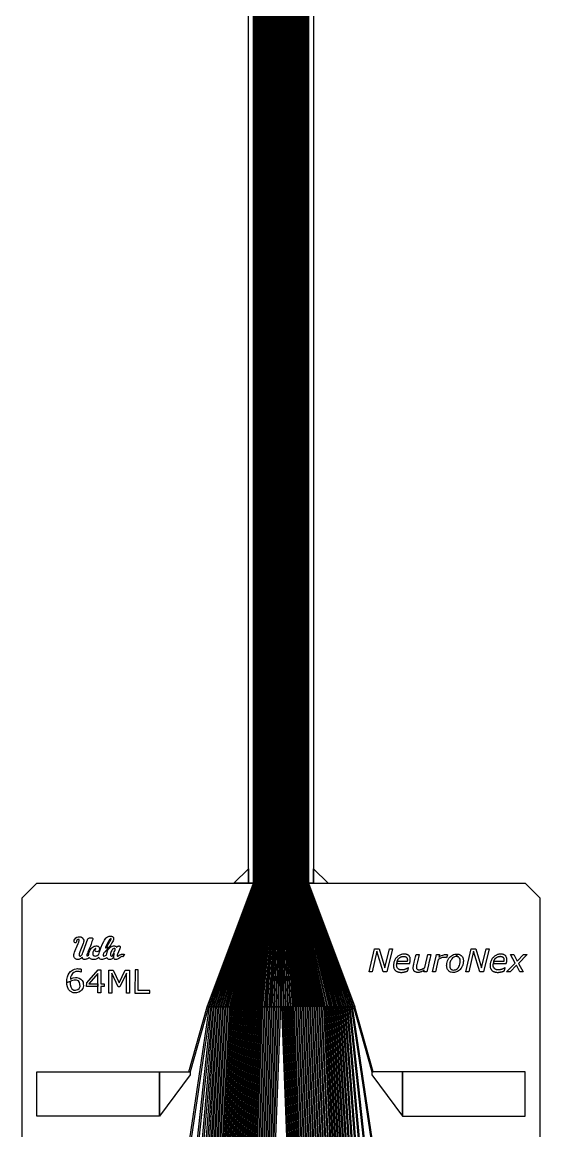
# Model space of a CAD drawing. Header units: inches. Extents: x 115980 to 170179, y 57000 to 74333.
# Drawn here: x 123514 to 124228, y 60169 to 61698 of the extents above; entities that cross this region are included whole.
import ezdxf

# ---------------------------------------------------------------- set-up
doc = ezdxf.new("R2010")
doc.units = ezdxf.units.IN
doc.header["$MEASUREMENT"] = 0
for name, color, linetype in [('metal', 221, 'Continuous'), ('nitride window', 40, 'Continuous'), ('profile', 140, 'Continuous')]:
    doc.layers.add(name, color=color, linetype=linetype)

msp = doc.modelspace()

# ---------------------------------------------------------------- linework, layer by layer
at = {"layer": 'metal'}
for points in [[(123833.1, 60510.7), (123833.1, 68740.5), (123833.7, 68740.5), (123833.7, 60510.7)], [(123834.3, 60510.7), (123834.3, 68740.5), (123834.9, 68740.5), (123834.9, 60510.7)], [(123835.5, 60510.7), (123835.5, 68740.5), (123836.1, 68740.5), (123836.1, 60510.7)], [(123836.7, 60510.7), (123836.7, 68740.5), (123837.3, 68740.5), (123837.3, 60510.7)], [(123837.9, 60510.7), (123837.9, 68740.5), (123838.5, 68740.5), (123838.5, 60510.7)], [(123839.1, 60510.7), (123839.1, 68740.5), (123839.7, 68740.5), (123839.7, 60510.7)], [(123840.3, 60510.7), (123840.3, 68740.5), (123840.9, 68740.5), (123840.9, 60510.7)], [(123841.5, 60510.7), (123841.5, 68740.5), (123842.1, 68740.5), (123842.1, 60510.7)], [(123842.7, 60510.7), (123842.7, 68740.5), (123843.3, 68740.5), (123843.3, 60510.7)], [(123843.9, 60510.7), (123843.9, 68740.5), (123844.5, 68740.5), (123844.5, 60510.7)], [(123845.1, 60510.7), (123845.1, 68740.5), (123845.7, 68740.5), (123845.7, 60510.7)], [(123846.3, 60510.7), (123846.3, 68740.5), (123846.9, 68740.5), (123846.9, 60510.7)], [(123847.5, 60510.7), (123847.5, 68740.5), (123848.1, 68740.5), (123848.1, 60510.7)], [(123848.7, 60510.7), (123848.7, 68740.5), (123849.3, 68740.5), (123849.3, 60510.7)], [(123849.9, 60510.7), (123849.9, 68740.5), (123850.5, 68740.5), (123850.5, 60510.7)], [(123851.1, 60510.7), (123851.1, 68740.5), (123851.7, 68740.5), (123851.7, 60510.7)], [(123852.3, 60510.7), (123852.3, 68740.5), (123852.9, 68740.5), (123852.9, 60510.7)], [(123853.5, 60510.7), (123853.5, 68740.5), (123854.1, 68740.5), (123854.1, 60510.7)], [(123854.7, 60510.7), (123854.7, 68740.5), (123855.3, 68740.5), (123855.3, 60510.7)], [(123855.9, 60510.7), (123855.9, 68740.5), (123856.5, 68740.5), (123856.5, 60510.7)], [(123857.1, 60510.7), (123857.1, 68740.5), (123857.7, 68740.5), (123857.7, 60510.7)], [(123858.3, 60510.7), (123858.3, 68740.5), (123858.9, 68740.5), (123858.9, 60510.7)], [(123859.5, 60510.7), (123859.5, 68740.5), (123860.1, 68740.5), (123860.1, 60510.7)], [(123860.7, 60510.7), (123860.7, 68740.5), (123861.3, 68740.5), (123861.3, 60510.7)], [(123861.9, 60510.7), (123861.9, 68740.5), (123862.5, 68740.5), (123862.5, 60510.7)], [(123863.1, 60510.7), (123863.1, 68740.5), (123863.7, 68740.5), (123863.7, 60510.7)], [(123864.3, 60510.7), (123864.3, 68740.5), (123864.9, 68740.5), (123864.9, 60510.7)], [(123865.5, 60510.7), (123865.5, 68740.5), (123866.1, 68740.5), (123866.1, 60510.7)], [(123866.7, 60510.7), (123866.7, 68740.5), (123867.3, 68740.5), (123867.3, 60510.7)], [(123867.9, 60510.7), (123867.9, 68740.5), (123868.5, 68740.5), (123868.5, 60510.7)], [(123869.1, 60510.7), (123869.1, 68740.5), (123869.7, 68740.5), (123869.7, 60510.7)], [(123870.3, 60510.7), (123870.3, 68740.5), (123870.9, 68740.5), (123870.9, 60510.7)], [(123871.5, 60510.7), (123871.5, 68740.5), (123872.1, 68740.5), (123872.1, 60510.7)], [(123872.7, 60510.7), (123872.7, 68740.5), (123873.3, 68740.5), (123873.3, 60510.7)], [(123873.9, 60510.7), (123873.9, 68740.5), (123874.5, 68740.5), (123874.5, 60510.7)], [(123875.1, 60510.7), (123875.1, 68740.5), (123875.7, 68740.5), (123875.7, 60510.7)], [(123876.3, 60510.7), (123876.3, 68740.5), (123876.9, 68740.5), (123876.9, 60510.7)], [(123877.5, 60510.7), (123877.5, 68740.5), (123878.1, 68740.5), (123878.1, 60510.7)], [(123878.7, 60510.7), (123878.7, 68740.5), (123879.3, 68740.5), (123879.3, 60510.7)], [(123879.9, 60510.7), (123879.9, 68740.5), (123880.5, 68740.5), (123880.5, 60510.7)], [(123881.1, 60510.7), (123881.1, 68740.5), (123881.7, 68740.5), (123881.7, 60510.7)], [(123882.3, 60510.7), (123882.3, 68740.5), (123882.9, 68740.5), (123882.9, 60510.7)], [(123883.5, 60510.7), (123883.5, 68740.5), (123884.1, 68740.5), (123884.1, 60510.7)], [(123884.7, 60510.7), (123884.7, 68740.5), (123885.3, 68740.5), (123885.3, 60510.7)], [(123885.9, 60510.7), (123885.9, 68740.5), (123886.5, 68740.5), (123886.5, 60510.7)], [(123887.1, 60510.7), (123887.1, 68740.5), (123887.7, 68740.5), (123887.7, 60510.7)], [(123888.3, 60510.7), (123888.3, 68740.5), (123888.9, 68740.5), (123888.9, 60510.7)], [(123889.5, 60510.7), (123889.5, 68740.5), (123890.1, 68740.5), (123890.1, 60510.7)], [(123890.7, 60510.7), (123890.7, 68740.5), (123891.3, 68740.5), (123891.3, 60510.7)], [(123891.9, 60510.7), (123891.9, 68740.5), (123892.5, 68740.5), (123892.5, 60510.7)], [(123893.1, 60510.7), (123893.1, 68740.5), (123893.7, 68740.5), (123893.7, 60510.7)], [(123894.3, 60510.7), (123894.3, 68740.5), (123894.9, 68740.5), (123894.9, 60510.7)], [(123895.5, 60510.7), (123895.5, 68740.5), (123896.1, 68740.5), (123896.1, 60510.7)], [(123896.7, 60510.7), (123896.7, 68740.5), (123897.3, 68740.5), (123897.3, 60510.7)], [(123897.9, 60510.7), (123897.9, 68740.5), (123898.5, 68740.5), (123898.5, 60510.7)], [(123899.1, 60510.7), (123899.1, 68740.5), (123899.7, 68740.5), (123899.7, 60510.7)], [(123900.3, 60510.7), (123900.3, 68740.5), (123900.9, 68740.5), (123900.9, 60510.7)], [(123901.5, 60510.7), (123901.5, 68740.5), (123902.1, 68740.5), (123902.1, 60510.7)], [(123902.7, 60510.7), (123902.7, 68740.5), (123903.3, 68740.5), (123903.3, 60510.7)], [(123903.9, 60510.7), (123903.9, 68740.5), (123904.5, 68740.5), (123904.5, 60510.7)], [(123905.1, 60510.7), (123905.1, 68740.5), (123905.7, 68740.5), (123905.7, 60510.7)], [(123906.3, 60510.7), (123906.3, 68740.5), (123906.9, 68740.5), (123906.9, 60510.7)], [(123907.5, 60510.7), (123907.5, 68740.5), (123908.1, 68740.5), (123908.1, 60510.7)], [(123908.7, 60510.7), (123908.7, 68740.5), (123909.3, 68740.5), (123909.3, 60510.7)], [(123833.1, 60510.7), (123833.7, 60510.7), (123771.2, 60340.4), (123769.6, 60340.4)], [(123834.3, 60510.7), (123834.9, 60510.7), (123774.4, 60340.4), (123772.8, 60340.4)], [(123835.5, 60510.7), (123836.1, 60510.7), (123777.6, 60340.4), (123776, 60340.4)], [(123780.8, 60340.4), (123779.2, 60340.4), (123836.7, 60510.7), (123837.3, 60510.7)], [(123837.9, 60510.7), (123838.5, 60510.7), (123784, 60340.4), (123782.4, 60340.4)], [(123787.2, 60340.4), (123785.6, 60340.4), (123839.1, 60510.7), (123839.7, 60510.7)], [(123840.3, 60510.7), (123840.9, 60510.7), (123790.4, 60340.4), (123788.8, 60340.4)], [(123841.5, 60510.7), (123842.1, 60510.7), (123793.6, 60340.4), (123792, 60340.4)], [(123795.2, 60340.4), (123796.8, 60340.4), (123843.3, 60510.7), (123842.7, 60510.7)], [(123843.9, 60510.7), (123844.5, 60510.7), (123800, 60340.4), (123798.4, 60340.4)], [(123801.6, 60340.4), (123803.2, 60340.4), (123845.7, 60510.7), (123845.1, 60510.7)], [(123846.3, 60510.7), (123846.9, 60510.7), (123806.4, 60340.4), (123804.8, 60340.4)], [(123808, 60340.4), (123809.6, 60340.4), (123848.1, 60510.7), (123847.5, 60510.7)], [(123848.7, 60510.7), (123849.3, 60510.7), (123812.8, 60340.4), (123811.2, 60340.4)], [(123849.9, 60510.7), (123850.5, 60510.7), (123816, 60340.4), (123814.4, 60340.4)], [(123851.1, 60510.7), (123851.7, 60510.7), (123819.2, 60340.4), (123817.6, 60340.4)], [(123852.3, 60510.7), (123852.9, 60510.7), (123822.4, 60340.4), (123820.8, 60340.4)], [(123853.5, 60510.7), (123854.1, 60510.7), (123825.6, 60340.4), (123824, 60340.4)], [(123828.8, 60340.4), (123827.2, 60340.4), (123854.7, 60510.7), (123855.3, 60510.7)], [(123855.9, 60510.7), (123856.5, 60510.7), (123832, 60340.4), (123830.4, 60340.4)], [(123835.2, 60340.4), (123833.6, 60340.4), (123857.1, 60510.7), (123857.7, 60510.7)], [(123858.3, 60510.7), (123858.9, 60510.7), (123838.4, 60340.4), (123836.8, 60340.4)], [(123859.5, 60510.7), (123860.1, 60510.7), (123841.6, 60340.4), (123840, 60340.4)], [(123843.2, 60340.4), (123844.8, 60340.4), (123861.3, 60510.7), (123860.7, 60510.7)], [(123861.9, 60510.7), (123862.5, 60510.7), (123848, 60340.4), (123846.4, 60340.4)], [(123849.6, 60340.4), (123851.2, 60340.4), (123863.7, 60510.7), (123863.1, 60510.7)], [(123864.3, 60510.7), (123864.9, 60510.7), (123854.4, 60340.4), (123852.8, 60340.4)], [(123856, 60340.4), (123857.6, 60340.4), (123866.1, 60510.7), (123865.5, 60510.7)], [(123866.7, 60510.7), (123867.3, 60510.7), (123860.8, 60340.4), (123859.2, 60340.4)], [(123867.9, 60510.7), (123868.5, 60510.7), (123864, 60340.4), (123862.4, 60340.4)], [(123869.1, 60510.7), (123869.7, 60510.7), (123867.2, 60340.4), (123865.6, 60340.4)], [(123870.3, 60510.7), (123870.9, 60510.7), (123870.4, 60340.4), (123868.8, 60340.4)], [(123871.5, 60510.7), (123872.1, 60510.7), (123873.6, 60340.4), (123872, 60340.4)], [(123876.8, 60340.4), (123875.2, 60340.4), (123872.7, 60510.7), (123873.3, 60510.7)], [(123873.9, 60510.7), (123874.5, 60510.7), (123880, 60340.4), (123878.4, 60340.4)], [(123883.2, 60340.4), (123881.6, 60340.4), (123875.1, 60510.7), (123875.7, 60510.7)], [(123876.3, 60510.7), (123876.9, 60510.7), (123886.4, 60340.4), (123884.8, 60340.4)], [(123877.5, 60510.7), (123878.1, 60510.7), (123889.6, 60340.4), (123888, 60340.4)], [(123891.2, 60340.4), (123892.8, 60340.4), (123879.3, 60510.7), (123878.7, 60510.7)], [(123879.9, 60510.7), (123880.5, 60510.7), (123896, 60340.4), (123894.4, 60340.4)], [(123897.6, 60340.4), (123899.2, 60340.4), (123881.7, 60510.7), (123881.1, 60510.7)], [(123882.3, 60510.7), (123882.9, 60510.7), (123902.4, 60340.4), (123900.8, 60340.4)], [(123904, 60340.4), (123905.6, 60340.4), (123884.1, 60510.7), (123883.5, 60510.7)], [(123884.7, 60510.7), (123885.3, 60510.7), (123908.8, 60340.4), (123907.2, 60340.4)], [(123885.9, 60510.7), (123886.5, 60510.7), (123912, 60340.4), (123910.4, 60340.4)], [(123887.1, 60510.7), (123887.7, 60510.7), (123915.2, 60340.4), (123913.6, 60340.4)], [(123888.3, 60510.7), (123888.9, 60510.7), (123918.4, 60340.4), (123916.8, 60340.4)], [(123889.5, 60510.7), (123890.1, 60510.7), (123921.6, 60340.4), (123920, 60340.4)], [(123924.8, 60340.4), (123923.2, 60340.4), (123890.7, 60510.7), (123891.3, 60510.7)], [(123891.9, 60510.7), (123892.5, 60510.7), (123928, 60340.4), (123926.4, 60340.4)], [(123931.2, 60340.4), (123929.6, 60340.4), (123893.1, 60510.7), (123893.7, 60510.7)], [(123894.3, 60510.7), (123894.9, 60510.7), (123934.4, 60340.4), (123932.8, 60340.4)], [(123895.5, 60510.7), (123896.1, 60510.7), (123937.6, 60340.4), (123936, 60340.4)], [(123939.2, 60340.4), (123940.8, 60340.4), (123897.3, 60510.7), (123896.7, 60510.7)], [(123897.9, 60510.7), (123898.5, 60510.7), (123944, 60340.4), (123942.4, 60340.4)], [(123945.6, 60340.4), (123947.2, 60340.4), (123899.7, 60510.7), (123899.1, 60510.7)], [(123900.3, 60510.7), (123900.9, 60510.7), (123950.4, 60340.4), (123948.8, 60340.4)], [(123952, 60340.4), (123953.6, 60340.4), (123902.1, 60510.7), (123901.5, 60510.7)], [(123902.7, 60510.7), (123903.3, 60510.7), (123956.8, 60340.4), (123955.2, 60340.4)], [(123903.9, 60510.7), (123904.5, 60510.7), (123960, 60340.4), (123958.4, 60340.4)], [(123963.2, 60340.4), (123961.6, 60340.4), (123905.1, 60510.7), (123905.7, 60510.7)], [(123906.3, 60510.7), (123906.9, 60510.7), (123966.4, 60340.4), (123964.8, 60340.4)], [(123969.6, 60340.4), (123968, 60340.4), (123907.5, 60510.7), (123908.1, 60510.7)], [(123908.7, 60510.7), (123909.3, 60510.7), (123972.8, 60340.4), (123971.2, 60340.4)], [(123587.5, 60428.8), (123586.7, 60429.1), (123586.2, 60430.2), (123586.3, 60432.2), (123588.3, 60435.3), (123589.8, 60436.2), (123591.6, 60436.8), (123593.1, 60437.1), (123594.1, 60437), (123595.2, 60436.8), (123596.4, 60436.3), (123597.4, 60435.6), (123598, 60434.9), (123598.7, 60433.5), (123599.2, 60432.2), (123599.2, 60430.9), (123599.1, 60429.4), (123598.3, 60427.6), (123597.4, 60425.3), (123593.8, 60416.3), (123592.9, 60413.6), (123592.8, 60412.2), (123593, 60411.1), (123593.8, 60410.4), (123594.8, 60410.3), (123595.5, 60410.7), (123596.3, 60411.6), (123596.9, 60412.5), (123597.4, 60413.5), (123598.1, 60415.1), (123598.6, 60416.4), (123605.1, 60434), (123605.6, 60434.7), (123606.3, 60435.2), (123607.1, 60435.3), (123608.9, 60435.5), (123610, 60435.3), (123610.7, 60435.3), (123611.8, 60434.8), (123612, 60434.3), (123611.6, 60433.3), (123610.6, 60430.5), (123609.4, 60427), (123609, 60425.6), (123608.4, 60424), (123607.3, 60421.1), (123605.1, 60415.7), (123604.3, 60413.8), (123603.7, 60412.3), (123603.5, 60411.3), (123603.8, 60410.4), (123604.5, 60410.6), (123605.8, 60411.6), (123606.1, 60412.4), (123606.5, 60414.3), (123606.9, 60415.6), (123607.1, 60416.5), (123607.7, 60417.9), (123608.6, 60419.4), (123609.7, 60420.9), (123610.7, 60422), (123612.5, 60423.3), (123613.7, 60423.8), (123615.2, 60424.2), (123616.3, 60424.3), (123617.3, 60424.3), (123618.1, 60424.1), (123619.1, 60423.8), (123619.9, 60423), (123620.6, 60422), (123620.9, 60420.9), (123621, 60420), (123620.9, 60418.9), (123620.1, 60417.6), (123619.4, 60417), (123618.5, 60416.6), (123617.4, 60416.4), (123616.4, 60416.5), (123615.8, 60416.7), (123615.4, 60417), (123615, 60417.7), (123614.8, 60418.6), (123615.1, 60419.5), (123615.5, 60419.9), (123615.9, 60420.2), (123616, 60420.6), (123615.6, 60420.7), (123615, 60420.4), (123614.4, 60419.9), (123613.8, 60419.2), (123613.3, 60418.5), (123612.7, 60417.4), (123612.2, 60416.4), (123611.9, 60415.6), (123611.7, 60414.6), (123611.7, 60413.7), (123611.8, 60413), (123611.8, 60412.4), (123612, 60411.9), (123612.2, 60411.5), (123612.6, 60411.1), (123613.1, 60410.7), (123613.7, 60410.5), (123614.5, 60410.5), (123615.2, 60410.4), (123616.9, 60410.8), (123617.8, 60411.2), (123619.1, 60411.9), (123619.9, 60412.3), (123620.2, 60412.7), (123621.1, 60416), (123623, 60421.5), (123625.1, 60427.1), (123626.9, 60430.6), (123627.9, 60432.2), (123629.7, 60435), (123630.7, 60436), (123631.9, 60436.9), (123633.3, 60437.5), (123634.5, 60437.9), (123635.4, 60438), (123636.4, 60438), (123637.4, 60437.8), (123638.4, 60437.5), (123639.1, 60437.2), (123639.8, 60436.6), (123640.2, 60435.8), (123640.4, 60434.1), (123640.2, 60432.8), (123639.7, 60431.5), (123639, 60430.1), (123638.2, 60428.5), (123636.7, 60425.9), (123635.4, 60424.1), (123634.1, 60422.4), (123630, 60422.3), (123631.7, 60424.1), (123633.6, 60427.3), (123635.4, 60430.3), (123636.6, 60432.6), (123636.9, 60433.5), (123637, 60434), (123636.9, 60434.5), (123636.7, 60434.6), (123636.1, 60434.3), (123635.6, 60433.8), (123635, 60433), (123634.3, 60431.9), (123633.8, 60431.2), (123633.1, 60430.2), (123632.5, 60429.1), (123631.9, 60428.1), (123631.4, 60427.2), (123630.9, 60426.1), (123630.3, 60424.7), (123629.9, 60423.7), (123629.4, 60422.5), (123629.2, 60421.8), (123629.1, 60421.3), (123630, 60422.2), (123634.1, 60422.3), (123633.6, 60421.7), (123633, 60420.9), (123631.8, 60419.7), (123631, 60418.8), (123629.7, 60417.4), (123628.8, 60416.4), (123627.9, 60415.6), (123626.8, 60414.6), (123626.5, 60414), (123626.4, 60413.3), (123626.2, 60412.6), (123626.1, 60411.8), (123626.1, 60410.9), (123626.4, 60410.5), (123627.1, 60410.3), (123628.4, 60410.6), (123629.4, 60411.1), (123630.2, 60411.6), (123630.7, 60412), (123630.8, 60412.2), (123630.8, 60412.7), (123630.9, 60413.4), (123631, 60414.2), (123631.4, 60415.5), (123631.9, 60417), (123632.2, 60417.9), (123632.9, 60419.2), (123633.7, 60420.4), (123634.6, 60421.4), (123635.5, 60422.2), (123636.5, 60422.9), (123637.9, 60423.7), (123639.1, 60424.1), (123640.1, 60424.3), (123641.1, 60424.4), (123641.7, 60424.3), (123642.5, 60424.2), (123643.3, 60423.8), (123644, 60423.4), (123644.5, 60422.9), (123644.6, 60422.5), (123645, 60422.8), (123645.4, 60423.2), (123645.9, 60423.7), (123646.5, 60424), (123647, 60424.1), (123647.6, 60424.3), (123648.2, 60424.3), (123648.7, 60424.2), (123649.2, 60423.8), (123649.4, 60423.4), (123649.4, 60422.6), (123649.4, 60421.8), (123649.1, 60420.9), (123648.5, 60419.3), (123645.9, 60412.8), (123645.5, 60411.7), (123645.4, 60410.8), (123645.6, 60410.4), (123646, 60410.2), (123646.6, 60410.2), (123647.6, 60411.2), (123648.9, 60412.2), (123650.2, 60412.7), (123651.5, 60413.1), (123652.5, 60413.2), (123653.4, 60413.1), (123654.7, 60412.9), (123655.5, 60412.5), (123652.6, 60409.5), (123652.3, 60409.7), (123652, 60409.8), (123651.7, 60409.8), (123651.5, 60409.7), (123651, 60409.5), (123650.7, 60409.3), (123650.1, 60408.9), (123648.9, 60408), (123647.8, 60407.2), (123646.8, 60406.6), (123645.7, 60406.2), (123644.6, 60405.8), (123643.7, 60405.7), (123642.3, 60405.6), (123641.6, 60405.9), (123641, 60406.4), (123640.7, 60407), (123640.5, 60407.7), (123640.5, 60408.4), (123640.7, 60414.3), (123641.4, 60416.3), (123642.1, 60417.8), (123642.5, 60418.9), (123642.7, 60419.8), (123642.6, 60420.5), (123642.3, 60420.8), (123641.7, 60420.9), (123640.7, 60420.9), (123640.1, 60420.5), (123639.1, 60419.7), (123637.8, 60418.2), (123637, 60416.7), (123636.4, 60415.1), (123636.2, 60413.7), (123636.1, 60412.5), (123636.2, 60411.7), (123636.5, 60411), (123637, 60410.4), (123637.4, 60410.3), (123638.3, 60410.5), (123638.9, 60411.2), (123639.5, 60412.1), (123640, 60413.1), (123640.5, 60414), (123640.6, 60414.2), (123640.3, 60408.1), (123639.4, 60407.4), (123638.3, 60406.6), (123637.4, 60406.1), (123636.2, 60405.7), (123635.2, 60405.6), (123633.7, 60405.7), (123633, 60406.1), (123632.1, 60406.8), (123631.7, 60407.6), (123631.5, 60408.3), (123630.9, 60407.9), (123629.4, 60407.1), (123628, 60406.4), (123626.7, 60405.9), (123625.3, 60405.7), (123624.3, 60405.6), (123623.1, 60405.7), (123622, 60406), (123621.4, 60406.6), (123621, 60407.1), (123620.6, 60407.7), (123620.3, 60408.4), (123619.2, 60407.7), (123618.2, 60407), (123617.1, 60406.5), (123616.2, 60406.1), (123615.2, 60405.8), (123614, 60405.6), (123612.9, 60405.5), (123611.9, 60405.5), (123610.7, 60405.8), (123609.8, 60406.1), (123608.7, 60406.6), (123607.7, 60407.4), (123606.9, 60408.4), (123606.1, 60407.7), (123605.2, 60407.2), (123604.4, 60406.7), (123603.3, 60406.1), (123602.4, 60405.9), (123601.4, 60405.7), (123600.3, 60405.7), (123599.3, 60405.8), (123598.6, 60406.2), (123597.8, 60406.9), (123597, 60408.3), (123596.2, 60407.7), (123595.4, 60407.1), (123594.3, 60406.5), (123593.4, 60406.1), (123592.4, 60405.7), (123591, 60405.6), (123589.8, 60405.6), (123588.8, 60406), (123588, 60406.5), (123587.3, 60407.2), (123586.7, 60407.9), (123586.2, 60408.7), (123585.8, 60409.9), (123585.7, 60411.2), (123585.8, 60412.7), (123586.1, 60413.9), (123586.7, 60415.9), (123587.4, 60418), (123588.4, 60420.4), (123589.1, 60422.2), (123590.2, 60424.6), (123591.6, 60427.7), (123592.3, 60429.7), (123593, 60431.6), (123593, 60432.6), (123592.8, 60433), (123592.3, 60433.3), (123591.7, 60433.4), (123591, 60433.4), (123590.3, 60432.9), (123589.9, 60432.1), (123589.4, 60431), (123589.2, 60430.1), (123588.8, 60429.1), (123588.3, 60428.8), (123587.9, 60428.8)], [(123992.8, 60388.4), (124000.2, 60420.4), (124006.6, 60420.4), (124014.5, 60394.3), (124020.9, 60420.4), (124024.9, 60420.4), (124017.1, 60388.4), (124012.1, 60388.4), (124003.4, 60417.1), (123996.8, 60388.4)], [(124030.9, 60400.1), (124048.7, 60400.1), (124048.9, 60401.4), (124049.2, 60402.9), (124049.4, 60404.6), (124049.4, 60405.7), (124049.3, 60406.8), (124049.1, 60408.2), (124048.5, 60409.4), (124048.2, 60410), (124047.8, 60410.5), (124047.4, 60410.9), (124046.8, 60411.4), (124046.3, 60411.8), (124045.9, 60412), (124045.3, 60412.3), (124044.4, 60412.7), (124043.6, 60412.8), (124042.8, 60413), (124041.8, 60413.1), (124040.9, 60413.1), (124039.9, 60413.1), (124039.3, 60413), (124038.5, 60412.9), (124037.5, 60412.7), (124036.7, 60412.4), (124035.8, 60412.1), (124035, 60411.8), (124034, 60411.3), (124033.2, 60410.8), (124032.4, 60410.2), (124031.6, 60409.4), (124030.8, 60408.6), (124030.1, 60407.8), (124029.3, 60406.8), (124028.7, 60405.9), (124028.2, 60405), (124027.8, 60404), (124027.3, 60403), (124027, 60402), (124026.8, 60401.1), (124026.6, 60400.1), (124026.5, 60399.4), (124026.4, 60398.6), (124026.4, 60397.8), (124026.4, 60397.4), (124026.4, 60396.8), (124026.4, 60396.1), (124026.5, 60395.5), (124026.5, 60395), (124026.6, 60394.4), (124026.8, 60393.9), (124027, 60393.2), (124027.3, 60392.6), (124027.6, 60392), (124027.9, 60391.6), (124028, 60391.4), (124028.5, 60390.9), (124028.9, 60390.5), (124029.3, 60390.2), (124029.9, 60389.7), (124030.7, 60389.3), (124031.3, 60388.9), (124031.7, 60388.8), (124032.5, 60388.5), (124032.7, 60388.5), (124033.3, 60388.3), (124033.8, 60388.2), (124034.5, 60388.1), (124035.2, 60388), (124035.9, 60387.9), (124036.4, 60387.9), (124036.8, 60387.9), (124037.3, 60387.9), (124037.8, 60387.9), (124038.4, 60387.9), (124039, 60388), (124039.6, 60388), (124040.1, 60388.1), (124040.6, 60388.2), (124041.2, 60388.3), (124041.6, 60388.4), (124042, 60388.5), (124042.5, 60388.6), (124042.9, 60388.8), (124043.4, 60388.9), (124043.8, 60389), (124044.1, 60389.1), (124044.7, 60389.4), (124045.3, 60389.6), (124046.3, 60389.9), (124047.1, 60394.3), (124046.9, 60394.3), (124046.4, 60394), (124045.8, 60393.6), (124045.2, 60393.3), (124044.8, 60393.1), (124044.3, 60392.9), (124043.9, 60392.7), (124043.5, 60392.5), (124043, 60392.3), (124042.6, 60392.2), (124042.1, 60392), (124041.8, 60391.9), (124041.4, 60391.8), (124040.8, 60391.6), (124040.3, 60391.5), (124040, 60391.4), (124039.5, 60391.4), (124039, 60391.3), (124038.5, 60391.3), (124038, 60391.3), (124037.4, 60391.3), (124037, 60391.3), (124036.6, 60391.3), (124036.1, 60391.4), (124035.5, 60391.5), (124035.2, 60391.6), (124034.7, 60391.7), (124034.3, 60391.9), (124033.9, 60392), (124033.5, 60392.2), (124033.2, 60392.4), (124032.8, 60392.7), (124032.6, 60392.9), (124032.3, 60393.2), (124032.1, 60393.3), (124031.9, 60393.6), (124031.7, 60393.9), (124031.4, 60394.4), (124031.3, 60394.5), (124031.2, 60394.8), (124031.1, 60395.1), (124031, 60395.3), (124030.9, 60395.6), (124030.7, 60396.2), (124030.7, 60397), (124030.6, 60397.7), (124030.6, 60398.5), (124030.7, 60399.2), (124030.8, 60399.9), (124030.8, 60400), (124030.8, 60400.1), (124031.4, 60403.1), (124031.5, 60403.3), (124031.6, 60403.6), (124031.7, 60404), (124031.9, 60404.4), (124032.1, 60404.7), (124032.2, 60405.1), (124032.4, 60405.3), (124032.5, 60405.6), (124032.7, 60405.8), (124032.8, 60406), (124033, 60406.4), (124033.2, 60406.5), (124033.4, 60406.8), (124033.6, 60407), (124034, 60407.4), (124034.1, 60407.6), (124034.4, 60407.8), (124034.7, 60408), (124034.9, 60408.2), (124035.2, 60408.4), (124035.4, 60408.6), (124035.7, 60408.7), (124035.9, 60408.8), (124036, 60408.9), (124036.3, 60409.1), (124036.5, 60409.2), (124036.7, 60409.3), (124037, 60409.4), (124037.2, 60409.4), (124037.4, 60409.5), (124037.7, 60409.6), (124037.9, 60409.7), (124038.3, 60409.7), (124038.5, 60409.8), (124038.7, 60409.8), (124038.9, 60409.8), (124039.2, 60409.9), (124039.4, 60409.9), (124039.7, 60409.9), (124040.1, 60409.9), (124040.3, 60409.9), (124040.4, 60409.9), (124040.7, 60409.9), (124040.9, 60409.9), (124041.1, 60409.9), (124041.3, 60409.9), (124041.5, 60409.8), (124041.7, 60409.8), (124042, 60409.7), (124042.2, 60409.7), (124042.5, 60409.6), (124042.6, 60409.6), (124042.7, 60409.5), (124042.9, 60409.5), (124043, 60409.4), (124043.1, 60409.4), (124043.2, 60409.3), (124043.4, 60409.2), (124043.4, 60409.2), (124043.6, 60409.1), (124043.7, 60409.1), (124043.8, 60409), (124043.8, 60408.9), (124043.9, 60408.8), (124044, 60408.8), (124044.2, 60408.6), (124044.3, 60408.5), (124044.4, 60408.4), (124044.5, 60408.2), (124044.7, 60407.9), (124044.8, 60407.7), (124045, 60407.5), (124045, 60407.2), (124045.1, 60407.1), (124045.2, 60406.8), (124045.3, 60406.6), (124045.3, 60406.4), (124045.3, 60406.1), (124045.4, 60405.7), (124045.4, 60405.4), (124045.4, 60405.1), (124045.4, 60404.6), (124045.4, 60404.4), (124045.4, 60404.1), (124045.3, 60403.8), (124045.3, 60403.5), (124045.3, 60403.2), (124045.2, 60403), (124031.5, 60403.1), (124031.4, 60403.1)], [(124057.5, 60412.4), (124061.6, 60412.4), (124059.2, 60402.2), (124058.4, 60398.8), (124058.2, 60397.8), (124058.1, 60397.1), (124058, 60396.5), (124057.8, 60395.4), (124057.9, 60394.5), (124058, 60393.7), (124058.2, 60393.1), (124058.6, 60392.6), (124058.9, 60392.3), (124059, 60392.2), (124059.2, 60392), (124059.4, 60391.9), (124059.7, 60391.8), (124060, 60391.7), (124060.3, 60391.6), (124060.5, 60391.6), (124060.7, 60391.6), (124061, 60391.5), (124061.3, 60391.5), (124061.5, 60391.5), (124061.8, 60391.5), (124062.1, 60391.5), (124062.3, 60391.5), (124062.7, 60391.5), (124062.9, 60391.6), (124063.2, 60391.6), (124063.6, 60391.7), (124063.9, 60391.8), (124064.1, 60391.8), (124064.4, 60391.9), (124064.7, 60392), (124065.1, 60392.2), (124065.5, 60392.3), (124065.9, 60392.5), (124066.4, 60392.7), (124066.7, 60392.9), (124067, 60393), (124067.2, 60393.2), (124067.4, 60393.3), (124067.7, 60393.4), (124068, 60393.6), (124068.2, 60393.7), (124068.4, 60393.9), (124068.7, 60394), (124069, 60394.2), (124069.2, 60394.3), (124069.3, 60394.4), (124069.4, 60394.5), (124069.5, 60394.5), (124070.8, 60400.4), (124072.7, 60408.4), (124073.6, 60412.4), (124077.7, 60412.4), (124076.2, 60406.2), (124075.1, 60401.1), (124074.4, 60398.4), (124072.1, 60388.4), (124068, 60388.4), (124068.7, 60391.1), (124068.1, 60390.7), (124067.2, 60390.1), (124066.3, 60389.6), (124065.5, 60389.2), (124064.7, 60388.8), (124063.9, 60388.5), (124063.1, 60388.2), (124062.4, 60388), (124061.8, 60387.9), (124061.2, 60387.8), (124060.4, 60387.8), (124059.7, 60387.8), (124059, 60387.8), (124058.5, 60387.9), (124057.8, 60388), (124057.4, 60388.2), (124056.8, 60388.4), (124056.3, 60388.6), (124056, 60388.8), (124055.6, 60389), (124055.3, 60389.3), (124054.9, 60389.6), (124054.5, 60390.1), (124054.2, 60390.6), (124053.9, 60391.2), (124053.7, 60391.9), (124053.6, 60392.6), (124053.5, 60393.2), (124053.5, 60393.8), (124053.5, 60394.4), (124053.6, 60395.3), (124053.8, 60396.3), (124053.9, 60396.9), (124054, 60397.6), (124054.4, 60399.1), (124055, 60401.9), (124056.8, 60409.4), (124057.5, 60412.4), (124057.5, 60412.4)], [(124085.6, 60412.5), (124089.7, 60412.4), (124088.9, 60408.9), (124090, 60409.6), (124091.3, 60410.5), (124092.7, 60411.2), (124094.2, 60411.8), (124095.6, 60412.2), (124096.8, 60412.4), (124097.9, 60412.4), (124099.1, 60412.4), (124100, 60412.3), (124100.6, 60412.2), (124099.6, 60408.1), (124099.4, 60408.1), (124098.8, 60408.3), (124097.8, 60408.5), (124096.7, 60408.6), (124095.7, 60408.6), (124094.6, 60408.4), (124093.4, 60408.2), (124091.7, 60407.6), (124090.7, 60407), (124089.7, 60406.5), (124088.7, 60405.9), (124088.1, 60405.5), (124084.2, 60388.4), (124080.1, 60388.4), (124083.3, 60402.3), (124085.1, 60410)], [(124113.5, 60413.1), (124115, 60413), (124116.4, 60412.8), (124117.3, 60412.5), (124118.4, 60412.1), (124119.7, 60411.2), (124120.5, 60410.4), (124121.4, 60409.2), (124122, 60407.9), (124122.3, 60406.9), (124122.5, 60405.7), (124122.6, 60404.7), (124122.6, 60403.4), (124122.5, 60401.9), (124122.4, 60400.9), (124122.2, 60399.7), (124121.9, 60398.7), (124121.8, 60398.2), (124121.4, 60397.1), (124121.1, 60396.3), (124120.7, 60395.6), (124120.2, 60394.6), (124120, 60394.2), (124119.2, 60393.1), (124118.3, 60392), (124117.3, 60390.9), (124115.9, 60389.9), (124114.5, 60389.1), (124113.1, 60388.4), (124111.8, 60388.1), (124110.4, 60387.8), (124108.8, 60387.8), (124107.7, 60387.8), (124106, 60388), (124104.9, 60388.3), (124104, 60388.7), (124103.1, 60389.3), (124102.4, 60389.9), (124101.5, 60390.7), (124100.9, 60391.7), (124100.4, 60392.6), (124100.1, 60393.5), (124099.8, 60394.7), (124099.7, 60396), (124099.6, 60397.4), (124099.7, 60398.4), (124099.8, 60400.2), (124100.3, 60402), (124100.8, 60403.7), (124101.6, 60405.6), (124102.7, 60407.4), (124103.8, 60408.8), (124104.9, 60409.9), (124106.1, 60410.8), (124107.6, 60411.7), (124109.2, 60412.3), (124110.7, 60412.8), (124111.9, 60413), (124112.7, 60413.1), (124113.4, 60413.1), (124113.4, 60409.7), (124112.4, 60409.7), (124111.4, 60409.6), (124110.6, 60409.4), (124109.7, 60409), (124108.7, 60408.4), (124107.8, 60407.7), (124106.9, 60406.7), (124106.1, 60405.6), (124105.6, 60404.8), (124105.1, 60403.6), (124104.5, 60402.3), (124104.2, 60401), (124104, 60399.7), (124103.9, 60398.4), (124103.9, 60396.5), (124104, 60395.1), (124104.6, 60393.7), (124105.1, 60392.9), (124105.9, 60392.2), (124106.7, 60391.6), (124107.7, 60391.3), (124108.9, 60391.1), (124110.2, 60391.2), (124111.6, 60391.5), (124112.9, 60392), (124114.2, 60392.9), (124115.7, 60394.6), (124116.6, 60395.9), (124117.2, 60397.3), (124117.8, 60399.2), (124118.2, 60401.3), (124118.3, 60403), (124118.3, 60404.6), (124118, 60406), (124117.5, 60407.3), (124117, 60408.1), (124116.4, 60408.6), (124115.7, 60409.1), (124114.7, 60409.5), (124113.8, 60409.7), (124113.5, 60409.7)], [(124126, 60388.5), (124133.4, 60420.5), (124139.8, 60420.5), (124147.7, 60394.3), (124154, 60420.5), (124158.1, 60420.5), (124150.3, 60388.5), (124145.3, 60388.5), (124136.6, 60417.1), (124130, 60388.5)], [(124164, 60400.1), (124181.8, 60400.1), (124182.1, 60401.4), (124182.4, 60402.9), (124182.6, 60404.7), (124182.6, 60405.7), (124182.5, 60406.9), (124182.3, 60408.2), (124181.7, 60409.4), (124181.4, 60410), (124181, 60410.5), (124180.6, 60411), (124180, 60411.4), (124179.5, 60411.8), (124179.1, 60412.1), (124178.5, 60412.3), (124177.6, 60412.7), (124176.8, 60412.9), (124176, 60413), (124175, 60413.1), (124174.1, 60413.1), (124173.1, 60413.1), (124172.5, 60413), (124171.7, 60412.9), (124170.7, 60412.7), (124169.9, 60412.5), (124169, 60412.2), (124168.2, 60411.8), (124167.2, 60411.3), (124166.4, 60410.8), (124165.6, 60410.2), (124164.8, 60409.5), (124164, 60408.6), (124163.2, 60407.8), (124162.5, 60406.8), (124161.9, 60406), (124161.4, 60405.1), (124160.9, 60404), (124160.5, 60403.1), (124160.2, 60402.1), (124160, 60401.1), (124159.8, 60400.1), (124159.7, 60399.4), (124159.6, 60398.7), (124159.6, 60397.8), (124159.6, 60397.4), (124159.6, 60396.8), (124159.6, 60396.2), (124159.7, 60395.5), (124159.7, 60395), (124159.8, 60394.5), (124160, 60393.9), (124160.2, 60393.3), (124160.5, 60392.6), (124160.8, 60392.1), (124161.1, 60391.7), (124161.2, 60391.5), (124161.7, 60390.9), (124162.1, 60390.6), (124162.5, 60390.2), (124163.1, 60389.7), (124163.8, 60389.3), (124164.5, 60389), (124164.9, 60388.8), (124165.7, 60388.6), (124165.9, 60388.5), (124166.5, 60388.3), (124167, 60388.2), (124167.7, 60388.1), (124168.4, 60388), (124169.1, 60387.9), (124169.6, 60387.9), (124170, 60387.9), (124170.5, 60387.9), (124171, 60387.9), (124171.6, 60388), (124172.2, 60388), (124172.8, 60388.1), (124173.2, 60388.1), (124173.8, 60388.2), (124174.4, 60388.4), (124174.8, 60388.5), (124175.2, 60388.6), (124175.7, 60388.7), (124176.1, 60388.8), (124176.6, 60388.9), (124177, 60389.1), (124177.3, 60389.2), (124177.9, 60389.4), (124178.5, 60389.6), (124179.4, 60390), (124180.3, 60394.3), (124180.1, 60394.3), (124179.6, 60394), (124179, 60393.6), (124178.4, 60393.3), (124178, 60393.1), (124177.5, 60392.9), (124177.1, 60392.7), (124176.7, 60392.5), (124176.2, 60392.4), (124175.8, 60392.2), (124175.3, 60392), (124175, 60391.9), (124174.6, 60391.8), (124174, 60391.7), (124173.5, 60391.6), (124173.1, 60391.5), (124172.7, 60391.4), (124172.2, 60391.4), (124171.7, 60391.3), (124171.2, 60391.3), (124170.6, 60391.3), (124170.2, 60391.3), (124169.8, 60391.4), (124169.3, 60391.4), (124168.7, 60391.5), (124168.4, 60391.6), (124167.9, 60391.7), (124167.4, 60391.9), (124167.1, 60392.1), (124166.7, 60392.2), (124166.4, 60392.4), (124166, 60392.7), (124165.8, 60392.9), (124165.5, 60393.2), (124165.3, 60393.4), (124165.1, 60393.7), (124164.9, 60394), (124164.6, 60394.4), (124164.5, 60394.5), (124164.4, 60394.8), (124164.3, 60395.1), (124164.2, 60395.4), (124164.1, 60395.6), (124163.9, 60396.2), (124163.8, 60397), (124163.8, 60397.8), (124163.8, 60398.5), (124163.9, 60399.3), (124164, 60399.9), (124164, 60400.1), (124164, 60400.1), (124164.6, 60403.1), (124164.7, 60403.4), (124164.8, 60403.7), (124164.9, 60404), (124165.1, 60404.4), (124165.2, 60404.8), (124165.4, 60405.1), (124165.6, 60405.4), (124165.7, 60405.7), (124165.8, 60405.9), (124166, 60406.1), (124166.2, 60406.4), (124166.4, 60406.6), (124166.6, 60406.9), (124166.8, 60407.1), (124167.1, 60407.4), (124167.3, 60407.6), (124167.6, 60407.8), (124167.9, 60408.1), (124168.1, 60408.3), (124168.4, 60408.5), (124168.6, 60408.6), (124168.9, 60408.8), (124169.1, 60408.9), (124169.2, 60409), (124169.5, 60409.1), (124169.7, 60409.2), (124169.9, 60409.3), (124170.2, 60409.4), (124170.4, 60409.5), (124170.6, 60409.5), (124170.9, 60409.6), (124171.1, 60409.7), (124171.5, 60409.8), (124171.7, 60409.8), (124171.8, 60409.8), (124172.1, 60409.9), (124172.4, 60409.9), (124172.6, 60409.9), (124172.9, 60409.9), (124173.3, 60410), (124173.5, 60410), (124173.6, 60410), (124173.9, 60409.9), (124174.1, 60409.9), (124174.3, 60409.9), (124174.5, 60409.9), (124174.7, 60409.9), (124174.9, 60409.8), (124175.2, 60409.8), (124175.4, 60409.7), (124175.7, 60409.6), (124175.8, 60409.6), (124175.9, 60409.6), (124176, 60409.5), (124176.2, 60409.5), (124176.3, 60409.4), (124176.4, 60409.3), (124176.6, 60409.3), (124176.6, 60409.2), (124176.7, 60409.2), (124176.9, 60409.1), (124177, 60409), (124177, 60409), (124177.1, 60408.9), (124177.2, 60408.8), (124177.4, 60408.7), (124177.5, 60408.6), (124177.6, 60408.5), (124177.7, 60408.2), (124177.9, 60408), (124178, 60407.7), (124178.2, 60407.5), (124178.2, 60407.3), (124178.3, 60407.1), (124178.4, 60406.9), (124178.4, 60406.7), (124178.5, 60406.4), (124178.5, 60406.2), (124178.6, 60405.7), (124178.6, 60405.4), (124178.6, 60405.1), (124178.6, 60404.7), (124178.6, 60404.4), (124178.6, 60404.1), (124178.5, 60403.8), (124178.5, 60403.5), (124178.5, 60403.3), (124178.4, 60403.1), (124164.7, 60403.1), (124164.6, 60403.1)], [(124187.6, 60412.4), (124192, 60412.4), (124196.9, 60403.3), (124205.6, 60412.4), (124210.5, 60412.4), (124198.5, 60400.3), (124205.1, 60388.4), (124200.6, 60388.4), (124195.7, 60397.6), (124187, 60388.4), (124182, 60388.4), (124194.1, 60400.5)], [(123595.6, 60392.4), (123595.7, 60388.2), (123593.1, 60389.1), (123590.8, 60389.3), (123588.6, 60388.9), (123585.4, 60387.6), (123583.7, 60386.4), (123582.2, 60384), (123581.1, 60381.3), (123580.8, 60378.4), (123582.5, 60379.3), (123584.7, 60380.2), (123587.7, 60380.7), (123589.9, 60380.7), (123592.8, 60380), (123595.1, 60378.6), (123597.1, 60376.9), (123598.4, 60374.6), (123598.7, 60372.1), (123598.8, 60369.1), (123597.9, 60365.8), (123596.4, 60363.4), (123594.8, 60362), (123592.3, 60360.4), (123589.5, 60359.7), (123587.1, 60359.7), (123584.5, 60359.8), (123580.6, 60361.8), (123578.4, 60364.3), (123576.8, 60367.9), (123576.2, 60371), (123576.1, 60374), (123580.5, 60375.4), (123580.7, 60371.1), (123581.3, 60368), (123582.7, 60365), (123585.5, 60363.5), (123588, 60363.4), (123591.1, 60364.1), (123593.1, 60365.6), (123594.2, 60368.6), (123594.1, 60371.8), (123593.6, 60374), (123592.1, 60376.2), (123589.4, 60377.1), (123586, 60377.1), (123582.5, 60376.3), (123581.3, 60375.8), (123580.5, 60375.5), (123576.1, 60374.1), (123576, 60374.4), (123576, 60374.6), (123576.1, 60378), (123576.8, 60381.7), (123577.8, 60384.4), (123579.1, 60386.9), (123581, 60389.3), (123583.8, 60391.1), (123586.4, 60392.3), (123588.8, 60392.8), (123590.6, 60393), (123592.1, 60392.9), (123593.8, 60392.9), (123594.9, 60392.6)], [(123619, 60391.5), (123622.9, 60391.6), (123622.8, 60372), (123627.5, 60372), (123627.5, 60368.5), (123622.8, 60368.5), (123622.7, 60359.5), (123618.6, 60359.7), (123618.6, 60368.5), (123618.6, 60386.2), (123606.5, 60372.1), (123618.5, 60372), (123618.5, 60368.6), (123603.3, 60368.6), (123603.4, 60373.5)], [(123633.9, 60359.2), (123633.9, 60391.1), (123639.7, 60391.1), (123648.2, 60373.3), (123656.6, 60391.1), (123662.4, 60391.1), (123662.4, 60359.1), (123658.2, 60359.1), (123658.2, 60386.6), (123649.2, 60367.9), (123646.7, 60367.9), (123637.9, 60386.7), (123637.9, 60359.1)], [(123674.2, 60391.4), (123670.2, 60391.3), (123669.9, 60359.1), (123690.2, 60359.2), (123690.3, 60362.9), (123674.3, 60362.9)], [(123836.8, 60340.4), (123838.4, 60340.4), (123746.1, 58117), (123744, 58117)], [(123746.1, 58218.6), (123744, 58218.6), (123833.6, 60340.4), (123835.2, 60340.4)], [(123830.4, 60340.4), (123832, 60340.4), (123746.1, 58320.2), (123744, 58320.2)], [(123746.1, 58421.8), (123744, 58421.8), (123827.2, 60340.4), (123828.8, 60340.4)], [(123746.1, 58523.4), (123744, 58523.4), (123824, 60340.4), (123825.6, 60340.4)], [(123820.8, 60340.4), (123822.4, 60340.4), (123746.1, 58625), (123744, 58625)], [(123840, 60340.4), (123841.6, 60340.4), (123746.1, 58015.4), (123744, 58015.4)], [(123843.2, 60340.4), (123844.8, 60340.4), (123746.1, 57913.8), (123744, 57913.8)], [(123868.8, 60340.4), (123870.4, 60340.4), (123746.1, 57101), (123744, 57101)], [(123865.6, 60340.4), (123867.2, 60340.4), (123746.1, 57202.6), (123744, 57202.6)], [(123846.4, 60340.4), (123848, 60340.4), (123746.1, 57812.2), (123744, 57812.2)], [(123746.1, 57710.6), (123744, 57710.6), (123849.6, 60340.4), (123851.2, 60340.4)], [(123746.1, 57609), (123744, 57609), (123852.8, 60340.4), (123854.4, 60340.4)], [(123856, 60340.4), (123857.6, 60340.4), (123746.1, 57507.4), (123744, 57507.4)], [(123746.1, 57405.8), (123744, 57405.8), (123859.2, 60340.4), (123860.8, 60340.4)], [(123862.4, 60340.4), (123864, 60340.4), (123746.1, 57304.2), (123744, 57304.2)], [(123811.2, 60340.4), (123812.8, 60340.4), (123746.1, 58929.8), (123744, 58929.8)], [(123746.1, 59031.4), (123744, 59031.4), (123808, 60340.4), (123809.6, 60340.4)], [(123804.8, 60340.4), (123806.4, 60340.4), (123746.1, 59133), (123744, 59133)], [(123746.1, 59234.6), (123744, 59234.6), (123801.6, 60340.4), (123803.2, 60340.4)], [(123746.1, 59336.3), (123744, 59336.3), (123798.4, 60340.4), (123800, 60340.4)], [(123795.2, 60340.4), (123796.8, 60340.4), (123746.1, 59437.9), (123744, 59437.9)], [(123814.4, 60340.4), (123816, 60340.4), (123746.1, 58828.2), (123744, 58828.2)], [(123817.6, 60340.4), (123819.2, 60340.4), (123746.1, 58726.6), (123744, 58726.6)], [(123792, 60340.4), (123793.6, 60340.4), (123746.1, 59539.5), (123744, 59539.5)], [(123788.8, 60340.4), (123790.4, 60340.4), (123746.1, 59641.1), (123744, 59641.1)], [(123769.6, 60340.4), (123771.2, 60340.4), (123746.1, 60250.7), (123744, 60250.7)], [(123746.1, 60149.1), (123744, 60149.1), (123772.8, 60340.4), (123774.4, 60340.4)], [(123746.1, 60047.5), (123744, 60047.5), (123776, 60340.4), (123777.6, 60340.4)], [(123779.2, 60340.4), (123780.8, 60340.4), (123746.1, 59945.9), (123744, 59945.9)], [(123746.1, 59844.3), (123744, 59844.3), (123782.4, 60340.4), (123784, 60340.4)], [(123785.6, 60340.4), (123787.2, 60340.4), (123746.1, 59742.7), (123744, 59742.7)], [(123873.6, 60340.4), (123872, 60340.4), (123996.4, 57101), (123998.5, 57101)], [(123876.8, 60340.4), (123875.2, 60340.4), (123996.4, 57202.6), (123998.5, 57202.6)], [(123880, 60340.4), (123878.4, 60340.4), (123996.4, 57304.2), (123998.5, 57304.2)], [(123996.4, 57405.8), (123998.5, 57405.8), (123883.2, 60340.4), (123881.6, 60340.4)], [(123886.4, 60340.4), (123884.8, 60340.4), (123996.4, 57507.4), (123998.5, 57507.4)], [(123996.4, 57609), (123998.5, 57609), (123889.6, 60340.4), (123888, 60340.4)], [(123996.4, 57710.6), (123998.5, 57710.6), (123892.8, 60340.4), (123891.2, 60340.4)], [(123896, 60340.4), (123894.4, 60340.4), (123996.4, 57812.2), (123998.5, 57812.2)], [(123899.2, 60340.4), (123897.6, 60340.4), (123996.4, 57913.8), (123998.5, 57913.8)], [(123902.4, 60340.4), (123900.8, 60340.4), (123996.4, 58015.4), (123998.5, 58015.4)], [(123905.6, 60340.4), (123904, 60340.4), (123996.4, 58117), (123998.5, 58117)], [(123996.4, 58218.6), (123998.5, 58218.6), (123908.8, 60340.4), (123907.2, 60340.4)], [(123912, 60340.4), (123910.4, 60340.4), (123996.4, 58320.2), (123998.5, 58320.2)], [(123996.4, 58421.8), (123998.5, 58421.8), (123915.2, 60340.4), (123913.6, 60340.4)], [(123996.4, 58523.4), (123998.5, 58523.4), (123918.4, 60340.4), (123916.8, 60340.4)], [(123921.6, 60340.4), (123920, 60340.4), (123996.4, 58625), (123998.5, 58625)], [(123924.8, 60340.4), (123923.2, 60340.4), (123996.4, 58726.6), (123998.5, 58726.6)], [(123928, 60340.4), (123926.4, 60340.4), (123996.4, 58828.2), (123998.5, 58828.2)], [(123931.2, 60340.4), (123929.6, 60340.4), (123996.4, 58929.8), (123998.5, 58929.8)], [(123996.4, 59031.4), (123998.5, 59031.4), (123934.4, 60340.4), (123932.8, 60340.4)], [(123937.6, 60340.4), (123936, 60340.4), (123996.4, 59133), (123998.5, 59133)], [(123996.4, 59234.6), (123998.5, 59234.6), (123940.8, 60340.4), (123939.2, 60340.4)], [(123996.4, 59336.3), (123998.5, 59336.3), (123944, 60340.4), (123942.4, 60340.4)], [(123947.2, 60340.4), (123945.6, 60340.4), (123996.4, 59437.9), (123998.5, 59437.9)], [(123950.4, 60340.4), (123948.8, 60340.4), (123996.4, 59539.5), (123998.5, 59539.5)], [(123953.6, 60340.4), (123952, 60340.4), (123996.4, 59641.1), (123998.5, 59641.1)], [(123956.8, 60340.4), (123955.2, 60340.4), (123996.4, 59742.7), (123998.5, 59742.7)], [(123996.4, 59844.3), (123998.5, 59844.3), (123960, 60340.4), (123958.4, 60340.4)], [(123963.2, 60340.4), (123961.6, 60340.4), (123996.4, 59945.9), (123998.5, 59945.9)], [(123996.4, 60047.5), (123998.5, 60047.5), (123966.4, 60340.4), (123964.8, 60340.4)], [(123996.4, 60149.1), (123998.5, 60149.1), (123969.6, 60340.4), (123968, 60340.4)], [(123972.8, 60340.4), (123971.2, 60340.4), (123996.4, 60250.7), (123998.5, 60250.7)], [(123534.4, 60250.7), (123703.8, 60250.7), (123703.8, 60189.7), (123534.4, 60189.7)], [(123703.8, 60189.7), (123703.8, 60250.7), (123746.1, 60250.7), (123746.1, 60246.5), (123703.8, 60189.7)], [(124038.7, 60189.7), (124038.7, 60250.7), (123996.4, 60250.7), (123996.4, 60246.5), (124038.7, 60189.7)], [(124208, 60250.7), (124038.7, 60250.7), (124038.7, 60189.7), (124208, 60189.7)]]:
    msp.add_lwpolyline(points, close=True, dxfattribs=at)
at = {"layer": 'nitride window'}
for points in [[(123534.4, 60250.7), (123703.8, 60250.7), (123703.8, 60189.7), (123534.4, 60189.7)], [(124208, 60250.7), (124038.7, 60250.7), (124038.7, 60189.7), (124208, 60189.7)]]:
    msp.add_lwpolyline(points, close=True, dxfattribs=at)
at = {"layer": 'profile'}
for points in [[(123826.2, 68240.5), (123916.2, 68240.5), (123916.2, 67340.5), (123916.2, 60510.7), (123826.2, 60510.7), (123826.2, 67340.5)], [(123826.2, 60510.7), (123826.2, 60530.7), (123826.2, 60510.7), (123806.2, 60510.7), (123826.2, 60530.7)], [(123916.2, 60510.7), (123916.2, 60530.7), (123916.2, 60510.7), (123936.2, 60510.7), (123916.2, 60530.7)], [(123514.4, 60490.7), (123534.4, 60510.7), (124208, 60510.7), (124228, 60490.7), (124228, 57040), (124208, 57020), (123534.4, 57020), (123514.4, 57040)]]:
    msp.add_lwpolyline(points, close=True, dxfattribs=at)

doc.saveas('drawing.dxf')
